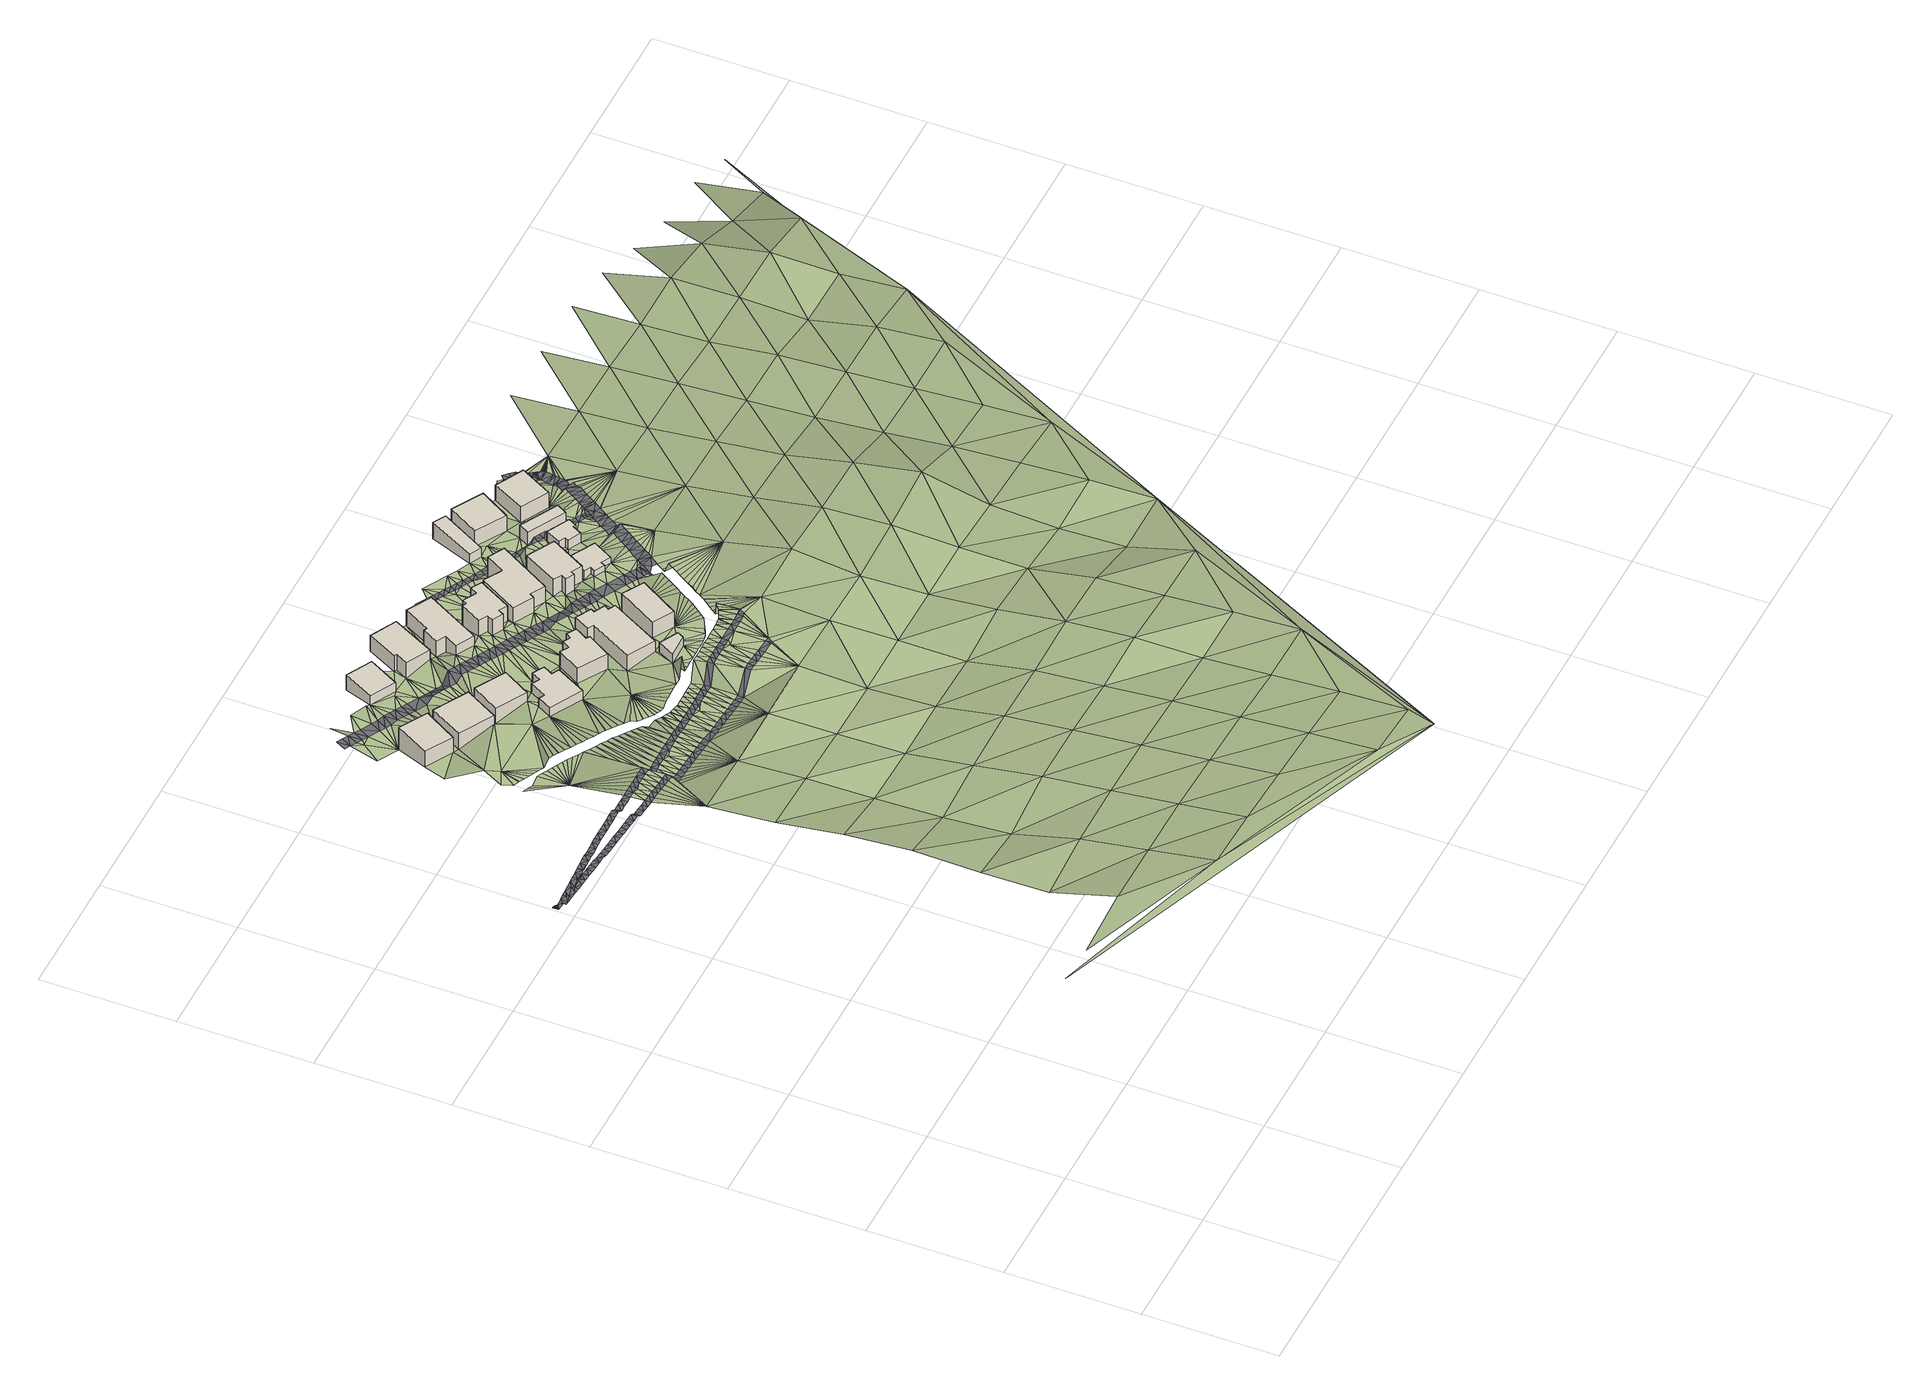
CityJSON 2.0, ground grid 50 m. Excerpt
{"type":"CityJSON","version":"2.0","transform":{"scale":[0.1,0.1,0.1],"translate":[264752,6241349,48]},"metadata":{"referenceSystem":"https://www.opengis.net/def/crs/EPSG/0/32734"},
"CityObjects":{
"building1":{"type":"Building","geometry":[{"type":"MultiSurface","lod":"1","boundaries":[[[0,1,2,3]],[[1,4,5,2]],[[4,6,7,5]],[[6,0,3,7]],[[3,2,5,7]]]}]},
"building2":{"type":"Building","geometry":[{"type":"MultiSurface","lod":"1","boundaries":[[[8,9,10,11]],[[9,12,13,10]],[[12,14,15,13]],[[14,8,11,15]],[[11,10,13,15]]]}]},
"building3":{"type":"Building","geometry":[{"type":"MultiSurface","lod":"1","boundaries":[[[16,17,18,19]],[[17,20,21,18]],[[20,22,23,21]],[[22,16,19,23]],[[19,18,21,23]]]}]},
"building4":{"type":"Building","geometry":[{"type":"MultiSurface","lod":"1","boundaries":[[[24,25,26,27]],[[25,28,29,26]],[[28,30,31,29]],[[30,32,33,31]],[[32,34,35,33]],[[34,36,37,35]],[[36,38,39,37]],[[38,40,41,39]],[[40,42,43,41]],[[42,24,27,43]],[[27,26,29,31,33,35,37,39,41,43]]]}]},
"building5":{"type":"Building","geometry":[{"type":"MultiSurface","lod":"1","boundaries":[[[44,45,46,47]],[[45,48,49,46]],[[48,50,51,49]],[[50,44,47,51]],[[47,46,49,51]]]}]},
"building6":{"type":"Building","geometry":[{"type":"MultiSurface","lod":"1","boundaries":[[[52,53,54,55]],[[53,56,57,54]],[[56,58,59,57]],[[58,60,61,59]],[[60,62,63,61]],[[62,64,65,63]],[[64,66,67,65]],[[66,68,69,67]],[[68,70,71,69]],[[70,52,55,71]],[[55,54,57,59,61,63,65,67,69,71]]]}]},
"building7":{"type":"Building","geometry":[{"type":"MultiSurface","lod":"1","boundaries":[[[72,73,74,75]],[[73,76,77,74]],[[76,78,79,77]],[[78,80,81,79]],[[80,82,83,81]],[[82,72,75,83]],[[75,74,77,79,81,83]]]}]},
"building8":{"type":"Building","geometry":[{"type":"MultiSurface","lod":"1","boundaries":[[[84,85,86,87]],[[85,88,89,86]],[[88,90,91,89]],[[90,84,87,91]],[[87,86,89,91]]]}]},
"building9":{"type":"Building","geometry":[{"type":"MultiSurface","lod":"1","boundaries":[[[92,93,94,95]],[[93,96,97,94]],[[96,98,99,97]],[[98,100,101,99]],[[100,102,103,101]],[[102,104,105,103]],[[104,106,107,105]],[[106,108,109,107]],[[108,110,111,109]],[[110,92,95,111]],[[95,94,97,99,101,103,105,107,109,111]]]}]},
"building10":{"type":"Building","geometry":[{"type":"MultiSurface","lod":"1","boundaries":[[[112,113,114,115]],[[113,116,117,114]],[[116,118,119,117]],[[118,120,121,119]],[[120,122,123,121]],[[122,124,125,123]],[[124,126,127,125]],[[126,112,115,127]],[[115,114,117,119,121,123,125,127]]]}]},
"building11":{"type":"Building","geometry":[{"type":"MultiSurface","lod":"1","boundaries":[[[128,129,130,131]],[[129,132,133,130]],[[132,134,135,133]],[[134,136,137,135]],[[136,138,139,137]],[[138,140,141,139]],[[140,142,143,141]],[[142,144,145,143]],[[144,146,147,145]],[[146,148,149,147]],[[148,150,151,149]],[[150,128,131,151]],[[131,130,133,135,137,139,141,143,145,147,149,151]]]}]},
"building12":{"type":"Building","geometry":[{"type":"MultiSurface","lod":"1","boundaries":[[[152,153,154,155]],[[153,156,157,154]],[[156,158,159,157]],[[158,152,155,159]],[[155,154,157,159]]]}]},
"building13":{"type":"Building","geometry":[{"type":"MultiSurface","lod":"1","boundaries":[[[160,161,162,163]],[[161,164,165,162]],[[164,166,167,165]],[[166,168,169,167]],[[168,170,171,169]],[[170,172,173,171]],[[172,174,175,173]],[[174,160,163,175]],[[163,162,165,167,169,171,173,175]]]}]},
"building14":{"type":"Building","geometry":[{"type":"MultiSurface","lod":"1","boundaries":[[[176,177,178,179]],[[177,180,181,178]],[[180,182,183,181]],[[182,184,185,183]],[[184,186,187,185]],[[186,188,189,187]],[[188,190,191,189]],[[190,176,179,191]],[[179,178,181,183,185,187,189,191]]]}]},
"building15":{"type":"Building","geometry":[{"type":"MultiSurface","lod":"1","boundaries":[[[192,193,194,195]],[[193,196,197,194]],[[196,198,199,197]],[[198,200,201,199]],[[200,202,203,201]],[[202,204,205,203]],[[204,206,207,205]],[[206,192,195,207]],[[195,194,197,199,201,203,205,207]]]}]},
"building16":{"type":"Building","geometry":[{"type":"MultiSurface","lod":"1","boundaries":[[[208,209,210,211]],[[209,212,213,210]],[[212,214,215,213]],[[214,208,211,215]],[[211,210,213,215]]]}]},
"building17":{"type":"Building","geometry":[{"type":"MultiSurface","lod":"1","boundaries":[[[216,217,218,219]],[[217,220,221,218]],[[220,222,223,221]],[[222,224,225,223]],[[224,226,227,225]],[[226,228,229,227]],[[228,230,231,229]],[[230,216,219,231]],[[219,218,221,223,225,227,229,231]]]}]},
"building18":{"type":"Building","geometry":[{"type":"MultiSurface","lod":"1","boundaries":[[[232,233,234,235]],[[233,236,237,234]],[[236,238,239,237]],[[238,232,235,239]],[[235,234,237,239]]]}]},
"building19":{"type":"Building","geometry":[{"type":"MultiSurface","lod":"1","boundaries":[[[240,241,242,243]],[[241,244,245,242]],[[244,246,247,245]],[[246,240,243,247]],[[243,242,245,247]]]}]},
"building20":{"type":"Building","geometry":[{"type":"MultiSurface","lod":"1","boundaries":[[[248,249,250,251]],[[249,252,253,250]],[[252,254,255,253]],[[254,248,251,255]],[[251,250,253,255]]]}]},
"terrain1":{"type":"TINRelief","geometry":[{"type":"CompositeSurface","lod":"1","boundaries":[[[256,257,258]],[[259,256,260]],[[260,256,258]],[[261,262,259]],[[261,259,260]],[[263,258,264]],[[265,262,266]],[[260,258,267]],[[266,262,261]],[[268,269,265]],[[270,261,260]],[[268,265,266]],[[267,270,260]],[[271,272,269]],[[266,261,273]],[[271,269,268]],[[274,275,276]],[[270,273,261]],[[275,277,276]],[[278,275,272]],[[258,279,267]],[[280,281,282]],[[280,282,283]],[[284,277,275]],[[283,285,280]],[[286,268,266]],[[283,287,285]],[[284,275,288]],[[278,272,271]],[[280,285,289]],[[290,288,275]],[[285,287,291]],[[292,293,294]],[[270,267,295]],[[285,291,289]],[[287,296,291]],[[273,286,266]],[[275,297,290]],[[292,298,293]],[[275,299,297]],[[291,296,300]],[[301,299,275]],[[300,296,302]],[[303,293,298]],[[303,304,293]],[[302,305,300]],[[306,271,268]],[[305,302,307]],[[308,275,278]],[[275,308,301]],[[309,293,310]],[[311,293,304]],[[310,293,312]],[[313,305,307]],[[307,314,313]],[[315,273,270]],[[312,293,316]],[[293,311,317]],[[286,306,268]],[[318,316,293]],[[319,320,321]],[[314,322,313]],[[314,323,322]],[[293,324,318]],[[325,319,321]],[[319,325,326]],[[315,270,295]],[[327,324,293]],[[319,326,328]],[[320,319,329]],[[279,295,267]],[[330,327,293]],[[323,331,322]],[[332,278,271]],[[323,333,331]],[[319,328,334]],[[308,335,301]],[[330,293,336]],[[337,293,317]],[[334,338,319]],[[339,335,308]],[[336,293,340]],[[338,341,319]],[[333,342,331]],[[342,333,343]],[[286,273,344]],[[345,340,293]],[[317,346,337]],[[279,258,263]],[[319,341,347]],[[306,332,271]],[[348,339,308]],[[349,345,293]],[[329,6,350]],[[342,343,351]],[[352,351,343]],[[353,348,308]],[[337,349,293]],[[6,4,350]],[[354,346,355]],[[344,273,315]],[[356,353,308]],[[352,357,351]],[[357,352,358]],[[278,359,308]],[[360,355,361]],[[356,308,362]],[[346,363,337]],[[319,14,329]],[[329,12,6]],[[357,358,364]],[[354,363,346]],[[364,358,365]],[[362,308,366]],[[367,306,286]],[[368,369,361]],[[332,359,278]],[[370,319,347]],[[371,357,364]],[[364,365,372]],[[373,366,308]],[[360,354,355]],[[374,368,375]],[[376,371,364]],[[376,364,372]],[[370,347,377]],[[315,295,378]],[[379,373,308]],[[380,381,382]],[[369,360,361]],[[380,382,383]],[[14,12,329]],[[367,286,344]],[[377,384,370]],[[372,385,376]],[[379,308,386]],[[372,387,385]],[[388,389,375]],[[390,370,384]],[[374,369,368]],[[370,390,391]],[[392,381,380]],[[370,391,393]],[[378,295,279]],[[388,394,395]],[[396,385,387]],[[396,387,397]],[[375,389,374]],[[398,370,393]],[[399,392,380]],[[9,6,12]],[[380,383,400]],[[401,332,306]],[[319,370,14]],[[386,308,402]],[[359,402,308]],[[380,400,399]],[[395,389,388]],[[394,403,404]],[[396,397,405]],[[397,406,405]],[[383,407,400]],[[398,408,40]],[[409,344,315]],[[0,6,9]],[[394,404,395]],[[401,306,367]],[[40,408,410]],[[411,412,403]],[[407,383,413]],[[406,414,405]],[[406,415,414]],[[416,40,410]],[[0,417,383]],[[403,412,404]],[[418,419,420]],[[417,413,383]],[[40,416,421]],[[411,422,423]],[[378,409,315]],[[398,40,370]],[[411,423,412]],[[40,421,424]],[[425,414,415]],[[426,359,332]],[[415,427,425]],[[428,419,429]],[[430,386,402]],[[431,432,422]],[[422,433,423]],[[14,370,20]],[[417,0,434]],[[432,433,422]],[[435,428,429]],[[436,0,9]],[[437,425,427]],[[367,344,438]],[[439,430,402]],[[431,440,441]],[[434,0,442]],[[332,401,426]],[[432,431,441]],[[443,42,424]],[[444,427,445]],[[0,436,442]],[[437,427,444]],[[402,446,439]],[[42,443,447]],[[440,448,449]],[[20,8,14]],[[42,447,450]],[[441,440,451]],[[451,440,449]],[[452,378,279]],[[453,454,435]],[[455,436,9]],[[428,435,454]],[[456,42,450]],[[446,402,457]],[[22,20,370]],[[344,409,438]],[[370,40,38]],[[42,40,424]],[[458,445,459]],[[449,448,460]],[[458,444,445]],[[461,44,453]],[[462,42,456]],[[463,448,464]],[[463,460,448]],[[359,465,402]],[[402,466,457]],[[455,9,467]],[[9,8,467]],[[468,44,461]],[[454,453,44]],[[38,22,370]],[[469,462,470]],[[471,463,464]],[[471,464,472]],[[473,459,474]],[[473,458,459]],[[20,17,8]],[[452,279,263]],[[475,466,402]],[[468,476,44]],[[464,477,472]],[[477,464,478]],[[470,479,469]],[[401,367,480]],[[474,481,473]],[[482,469,479]],[[483,475,402]],[[458,473,484]],[[465,359,426]],[[469,482,485]],[[477,478,486]],[[469,485,487]],[[486,478,488]],[[38,36,22]],[[44,476,489]],[[490,489,476]],[[483,402,491]],[[484,473,492]],[[487,493,469]],[[494,486,488]],[[462,469,42]],[[378,495,409]],[[8,496,467]],[[488,497,494]],[[481,498,473]],[[499,469,493]],[[500,489,490]],[[438,480,367]],[[497,488,501]],[[481,502,498]],[[503,491,402]],[[8,504,496]],[[469,499,505]],[[473,498,492]],[[506,501,488]],[[34,22,36]],[[8,17,507]],[[469,505,508]],[[489,45,44]],[[500,509,489]],[[8,510,504]],[[508,511,469]],[[501,506,512]],[[495,378,452]],[[513,502,514]],[[8,507,510]],[[502,513,498]],[[512,506,515]],[[511,516,469]],[[489,509,45]],[[16,22,34]],[[401,517,426]],[[503,402,518]],[[518,402,465]],[[507,17,519]],[[516,520,469]],[[512,515,521]],[[514,522,523]],[[513,514,523]],[[524,521,515]],[[17,525,519]],[[469,520,526]],[[82,509,527]],[[509,82,45]],[[17,16,528]],[[529,438,409]],[[32,30,34]],[[528,525,17]],[[524,530,521]],[[480,517,401]],[[16,34,30]],[[531,522,532]],[[82,527,533]],[[523,522,531]],[[469,526,534]],[[530,524,535]],[[42,64,24]],[[533,536,82]],[[66,42,469]],[[537,530,535]],[[529,409,495]],[[532,538,531]],[[539,537,535]],[[45,82,78]],[[532,540,538]],[[108,469,534]],[[42,66,64]],[[503,518,541]],[[528,16,542]],[[465,426,543]],[[48,45,78]],[[28,25,24]],[[64,544,24]],[[539,545,537]],[[72,536,546]],[[16,547,542]],[[545,539,548]],[[536,72,82]],[[540,549,538]],[[550,541,518]],[[551,16,30]],[[552,72,546]],[[553,547,16]],[[108,66,469]],[[62,544,64]],[[554,480,438]],[[80,78,82]],[[548,555,545]],[[534,556,85]],[[544,62,24]],[[62,28,24]],[[517,543,426]],[[540,557,558]],[[553,16,559]],[[558,549,540]],[[560,550,518]],[[561,555,548]],[[552,562,122]],[[563,30,28]],[[85,108,534]],[[85,556,564]],[[559,16,565]],[[566,126,562]],[[518,567,560]],[[561,568,555]],[[452,263,569]],[[557,570,571]],[[565,16,551]],[[572,126,566]],[[552,122,72]],[[529,554,438]],[[558,557,571]],[[564,573,85]],[[568,561,574]],[[122,562,126]],[[567,518,575]],[[576,126,572]],[[563,551,30]],[[85,573,577]],[[568,574,578]],[[579,570,580]],[[28,62,581]],[[578,574,582]],[[570,579,571]],[[85,577,583]],[[584,575,518]],[[62,60,58]],[[563,28,585]],[[108,85,110]],[[580,586,579]],[[112,126,576]],[[518,465,587]],[[124,122,126]],[[588,578,582]],[[517,480,589]],[[590,112,576]],[[452,569,495]],[[579,591,571]],[[72,122,120]],[[592,85,583]],[[543,593,465]],[[28,581,585]],[[594,588,582]],[[108,106,66]],[[595,584,518]],[[596,112,590]],[[62,58,581]],[[597,591,579]],[[586,598,579]],[[599,588,594]],[[600,112,596]],[[85,84,110]],[[88,85,592]],[[594,601,599]],[[554,589,480]],[[53,58,56]],[[68,66,106]],[[72,120,73]],[[602,597,579]],[[601,603,599]],[[598,602,579]],[[112,600,142]],[[529,495,569]],[[600,604,142]],[[605,88,592]],[[606,581,58]],[[465,593,587]],[[84,607,110]],[[518,587,595]],[[104,70,68]],[[58,53,608]],[[609,603,601]],[[146,604,610]],[[608,606,58]],[[598,611,602]],[[612,88,605]],[[70,104,52]],[[609,601,613]],[[614,543,517]],[[142,604,146]],[[104,68,106]],[[607,84,90]],[[610,615,146]],[[116,120,118]],[[607,156,110]],[[612,616,88]],[[611,617,602]],[[52,102,53]],[[608,53,618]],[[140,112,142]],[[609,613,619]],[[52,104,102]],[[73,120,116]],[[144,142,146]],[[616,620,88]],[[620,90,88]],[[587,611,595]],[[146,615,148]],[[554,529,569]],[[621,148,615]],[[619,613,622]],[[618,53,623]],[[611,624,617]],[[613,625,622]],[[589,614,517]],[[53,102,626]],[[148,621,627]],[[623,53,626]],[[628,90,620]],[[629,622,625]],[[92,110,156]],[[624,611,630]],[[158,607,90]],[[607,158,156]],[[629,625,631]],[[90,628,632]],[[631,625,633]],[[630,611,634]],[[625,635,633]],[[148,627,160]],[[113,112,140]],[[636,160,627]],[[633,635,637]],[[638,637,635]],[[632,628,639]],[[158,90,632]],[[640,638,635]],[[641,160,636]],[[642,593,543]],[[643,626,102]],[[150,148,128]],[[128,148,160]],[[635,644,640]],[[102,645,643]],[[140,138,136]],[[611,646,634]],[[647,648,632]],[[649,640,644]],[[102,100,645]],[[632,648,158]],[[646,611,587]],[[649,644,650]],[[651,650,644]],[[554,652,589]],[[98,96,100]],[[644,653,651]],[[161,160,641]],[[641,654,161]],[[655,158,648]],[[614,642,543]],[[113,140,136]],[[651,653,656]],[[153,92,156]],[[657,116,113]],[[656,653,658]],[[659,158,655]],[[656,658,660]],[[654,661,161]],[[96,93,92]],[[658,662,660]],[[645,100,663]],[[158,659,664]],[[661,665,161]],[[666,662,658]],[[667,666,658]],[[646,668,634]],[[569,652,554]],[[100,96,669]],[[174,128,160]],[[664,670,158]],[[100,671,663]],[[658,672,667]],[[132,113,136]],[[92,153,96]],[[646,658,668]],[[113,673,657]],[[132,136,134]],[[158,670,674]],[[669,671,100]],[[673,113,675]],[[658,646,672]],[[674,676,158]],[[161,665,166]],[[677,675,113]],[[678,166,665]],[[679,669,96]],[[96,153,680]],[[676,681,158]],[[113,132,682]],[[587,593,683]],[[128,174,129]],[[646,684,672]],[[614,589,685]],[[166,164,161]],[[682,677,113]],[[96,680,679]],[[642,686,593]],[[681,687,158]],[[678,688,166]],[[689,684,646]],[[687,152,158]],[[690,689,646]],[[691,682,132]],[[692,690,646]],[[129,693,132]],[[680,153,694]],[[652,685,589]],[[692,646,695]],[[696,180,688]],[[693,691,132]],[[688,176,166]],[[693,129,174]],[[697,180,696]],[[587,683,646]],[[698,699,700]],[[176,688,180]],[[153,152,701]],[[153,701,694]],[[593,686,683]],[[702,691,693]],[[698,703,699]],[[152,687,704]],[[182,697,705]],[[706,693,174]],[[693,707,702]],[[703,708,699]],[[180,697,182]],[[709,152,704]],[[176,180,177]],[[705,710,182]],[[569,263,711]],[[707,693,706]],[[712,713,714]],[[174,715,706]],[[709,716,152]],[[717,182,710]],[[176,190,166]],[[714,713,718]],[[152,719,701]],[[720,715,174]],[[614,721,642]],[[174,172,170]],[[152,716,722]],[[708,723,699]],[[685,724,614]],[[725,723,708]],[[695,646,726]],[[720,174,170]],[[152,722,727]],[[728,719,152]],[[186,182,717]],[[729,723,725]],[[182,186,184]],[[727,730,152]],[[728,152,730]],[[200,717,731]],[[732,723,729]],[[200,186,717]],[[168,166,190]],[[721,686,642]],[[170,733,720]],[[652,569,734]],[[735,723,732]],[[736,712,695]],[[737,735,732]],[[186,200,196]],[[646,683,726]],[[614,724,721]],[[202,200,731]],[[738,733,170]],[[727,739,730]],[[740,202,731]],[[196,200,198]],[[736,713,712]],[[737,741,735]],[[170,742,738]],[[739,743,730]],[[186,196,193]],[[713,736,718]],[[743,739,744]],[[745,202,740]],[[170,168,742]],[[735,741,208]],[[746,743,744]],[[747,718,736]],[[208,741,748]],[[749,746,744]],[[749,750,746]],[[734,685,652]],[[751,750,749]],[[742,168,752]],[[748,753,208]],[[747,736,754]],[[202,745,206]],[[745,755,206]],[[190,756,168]],[[193,188,186]],[[202,206,204]],[[752,168,757]],[[754,736,758]],[[736,695,726]],[[168,756,757]],[[209,208,753]],[[756,190,759]],[[758,736,760]],[[761,762,755]],[[753,763,209]],[[764,761,765]],[[206,755,762]],[[190,766,759]],[[736,767,760]],[[763,768,209]],[[769,764,765]],[[762,761,764]],[[188,770,190]],[[771,683,686]],[[770,766,190]],[[685,734,724]],[[767,736,772]],[[686,721,773]],[[774,206,762]],[[775,772,736]],[[224,188,193]],[[768,776,209]],[[776,768,777]],[[736,778,775]],[[774,779,206]],[[193,192,224]],[[780,776,777]],[[220,188,224]],[[781,192,206]],[[779,781,206]],[[782,770,188]],[[736,783,778]],[[209,776,236]],[[776,780,784]],[[217,188,220]],[[782,188,785]],[[222,220,224]],[[686,773,771]],[[217,785,188]],[[192,226,224]],[[236,212,209]],[[192,781,786]],[[726,683,787]],[[244,784,788]],[[244,776,784]],[[246,788,789]],[[721,724,790]],[[791,783,792]],[[192,786,793]],[[246,789,794]],[[246,244,788]],[[236,776,238]],[[217,795,785]],[[792,796,791]],[[792,783,736]],[[794,797,246]],[[798,192,793]],[[226,192,799]],[[795,217,800]],[[796,792,801]],[[244,238,776]],[[724,734,790]],[[797,802,246]],[[798,799,192]],[[800,217,803]],[[804,801,792]],[[569,711,734]],[[226,230,228]],[[216,803,217]],[[792,805,804]],[[787,683,771]],[[806,230,226]],[[240,246,802]],[[799,806,226]],[[807,805,792]],[[808,736,726]],[[803,216,809]],[[810,773,721]],[[244,252,238]],[[792,811,807]],[[216,812,809]],[[813,216,230]],[[802,814,240]],[[230,806,815]],[[811,792,816]],[[812,216,813]],[[817,240,814]],[[230,818,813]],[[818,230,815]],[[816,792,819]],[[721,790,810]],[[252,244,241]],[[820,240,817]],[[821,819,792]],[[820,822,240]],[[232,238,252]],[[818,815,823]],[[808,726,787]],[[241,240,822]],[[818,823,824]],[[822,825,241]],[[824,823,826]],[[827,792,736]],[[828,824,826]],[[826,829,828]],[[829,830,828]],[[241,254,252]],[[825,831,832]],[[773,833,771]],[[825,834,241]],[[249,232,252]],[[835,836,831]],[[810,837,773]],[[838,835,839]],[[838,836,835]],[[836,832,831]],[[821,792,827]],[[832,834,825]],[[790,734,711]],[[241,840,254]],[[827,736,808]],[[840,241,834]],[[821,827,841]],[[841,827,842]],[[773,837,833]],[[843,254,840]],[[827,844,842]],[[845,787,771]],[[843,846,254]],[[711,810,790]],[[847,254,846]],[[254,847,848]],[[844,849,850]],[[851,254,848]],[[852,850,849]],[[248,254,853]],[[853,254,851]],[[854,852,849]],[[249,248,855]],[[856,249,855]],[[857,854,849]],[[845,771,833]],[[858,857,849]],[[844,827,849]],[[787,859,808]],[[858,849,860]],[[861,837,810]],[[851,862,853]],[[248,863,855]],[[864,860,849]],[[853,865,248]],[[865,866,248]],[[248,867,863]],[[248,866,868]],[[849,869,864]],[[248,870,867]],[[871,248,868]],[[248,871,872]],[[873,870,248]],[[874,248,872]],[[248,874,873]],[[875,869,849]],[[810,711,861]],[[875,849,876]],[[872,877,874]],[[878,877,879]],[[878,874,877]],[[879,880,878]],[[880,881,878]],[[882,876,849]],[[859,787,845]],[[849,883,882]],[[883,849,884]],[[849,885,884]],[[885,849,886]],[[887,888,889]],[[808,890,827]],[[889,891,887]],[[892,893,887]],[[893,894,895]],[[887,891,896]],[[892,887,896]],[[897,893,892]],[[897,894,893]],[[898,886,899]],[[900,898,899]],[[901,899,902]],[[903,899,901]],[[899,903,904]],[[833,837,905]],[[895,899,904]],[[899,906,900]],[[899,886,849]],[[894,899,895]],[[906,899,907]],[[837,861,908]],[[909,899,894]],[[909,910,899]],[[911,907,899]],[[910,912,899]],[[911,899,913]],[[912,914,899]],[[915,913,899]],[[914,916,899]],[[917,915,899]],[[918,917,899]],[[919,899,916]],[[919,918,899]],[[890,808,859]],[[827,920,849]],[[837,908,905]],[[845,833,921]],[[920,827,890]],[[922,899,849]],[[711,923,861]],[[921,833,905]],[[924,859,845]],[[908,861,923]],[[922,849,920]],[[711,263,925]],[[924,845,921]],[[859,926,890]],[[923,905,908]],[[927,899,922]],[[926,859,924]],[[928,920,890]],[[929,921,905]],[[930,905,923]],[[928,890,926]],[[922,920,931]],[[929,905,930]],[[924,921,932]],[[931,920,928]],[[921,929,932]],[[926,924,933]],[[711,934,923]],[[935,922,931]],[[923,936,930]],[[933,924,932]],[[926,937,928]],[[936,929,930]],[[937,926,933]],[[938,931,928]],[[939,932,929]],[[938,928,937]],[[939,929,936]],[[940,933,932]],[[923,934,936]],[[941,931,938]],[[940,932,939]],[[933,942,937]],[[942,933,940]],[[263,943,925]],[[944,938,937]],[[936,934,939]],[[944,937,942]],[[711,925,934]],[[939,945,940]],[[946,938,944]],[[934,945,939]],[[947,942,940]],[[945,947,940]],[[944,942,948]],[[948,942,947]],[[945,934,949]],[[950,944,948]],[[945,949,947]],[[951,948,947]],[[949,951,947]],[[949,934,925]],[[952,948,951]],[[925,951,949]],[[953,951,925]]]}]},
"road1":{"type":"Road","geometry":[{"type":"MultiSurface","lod":"1","boundaries":[[[954,955,956]],[[957,958,959]],[[960,959,961]],[[958,957,956]],[[957,959,962]],[[957,963,956]],[[954,956,964]],[[960,961,965]],[[959,960,962]],[[966,967,968]],[[969,970,965]],[[969,967,971]],[[972,973,968]],[[974,975,976]],[[977,978,974]],[[979,978,977]],[[976,975,980]],[[972,979,981]],[[980,975,982]],[[977,974,976]],[[969,971,983]],[[967,984,971]],[[985,970,983]],[[986,960,970]],[[983,970,969]],[[973,972,981]],[[966,984,967]],[[966,968,973]],[[979,987,981]],[[979,977,987]],[[965,970,960]],[[986,970,988]],[[989,990,991]],[[989,954,990]],[[989,991,992]],[[989,993,994]],[[993,989,992]],[[989,994,995]],[[964,956,963]],[[964,996,954]],[[964,963,997]],[[990,954,996]],[[989,998,999]],[[989,999,1000]],[[1001,1002,989]],[[989,1000,1003]],[[989,1003,1001]],[[989,995,998]],[[373,387,366]],[[387,362,366]],[[362,372,356]],[[358,353,356]],[[397,373,379]],[[474,446,457]],[[439,446,445]],[[427,430,439]],[[406,379,386]],[[457,481,474]],[[430,427,386]],[[297,299,314]],[[314,299,301]],[[314,290,297]],[[290,307,288]],[[333,301,335]],[[348,343,339]],[[459,446,474]],[[446,459,445]],[[348,353,352]],[[439,445,427]],[[335,339,333]],[[415,386,427]],[[457,466,481]],[[540,503,541]],[[540,541,550]],[[502,475,483]],[[514,483,491]],[[522,491,503]],[[575,584,586]],[[586,567,575]],[[560,567,580]],[[560,557,550]],[[481,466,475]],[[598,584,595]],[[514,491,522]],[[532,503,540]],[[475,502,481]],[[483,514,502]],[[522,503,532]],[[584,598,586]],[[580,567,586]],[[560,570,557]],[[560,580,570]],[[540,550,557]],[[598,595,611]],[[1004,1005,1006]],[[1007,1008,1006]],[[1009,1010,1011]],[[982,1010,1012]],[[1009,1011,1005]],[[1013,1014,1015]],[[1016,1014,1017]],[[1018,1019,1020]],[[1016,1018,1020]],[[282,1015,274]],[[1019,1021,1007]],[[1006,1008,1004]],[[1004,1009,1005]],[[1010,1022,1012]],[[1022,1010,1009]],[[1021,1008,1007]],[[1023,1017,1014]],[[282,1013,1015]],[[1024,1021,1019]],[[1018,1016,1017]],[[1014,1013,1023]],[[1018,1024,1019]],[[274,283,282]],[[982,1012,980]],[[296,277,284]],[[287,276,277]],[[333,339,343]],[[343,348,352]],[[358,352,353]],[[323,301,333]],[[362,387,372]],[[397,379,406]],[[365,358,356]],[[372,365,356]],[[373,397,387]],[[386,415,406]],[[288,302,284]],[[288,307,302]],[[287,283,276]],[[277,296,287]],[[284,302,296]],[[307,290,314]],[[323,314,301]],[[276,283,274]]]}]},
"road2":{"type":"Road","geometry":[{"type":"MultiSurface","lod":"1","boundaries":[[[989,994,995]],[[993,994,989]],[[995,998,989]],[[991,992,989]],[[954,990,989]],[[996,990,954]],[[993,989,992]],[[954,964,996]],[[989,990,991]],[[962,960,1025]],[[986,988,1026]],[[1025,1027,962]],[[957,962,1028]],[[1029,1026,1030]],[[1031,1032,1033]],[[986,1025,960]],[[986,1026,1029]],[[1031,1034,1030]],[[997,964,963]],[[964,954,963]],[[1033,1035,1031]],[[962,1027,1028]],[[1028,997,963]],[[1028,963,957]],[[1035,1033,1036]],[[1037,1038,1039]],[[1040,1037,1041]],[[1038,1042,1043]],[[1044,1045,1046]],[[1042,1044,1043]],[[1036,1040,1041]],[[1046,1045,1047]],[[1000,989,999]],[[989,1000,1003]],[[989,1003,1001]],[[989,1001,1002]],[[1025,986,1048]],[[1031,1035,1034]],[[1030,1034,1029]],[[1048,986,1029]],[[1049,1036,1041]],[[1039,1038,1050]],[[1050,1038,1043]],[[1043,1044,1051]],[[1044,1052,1051]],[[1052,1044,1046]],[[1041,1037,1039]],[[1035,1036,1049]],[[1046,1047,1053]],[[998,999,989]],[[1047,1054,1053]],[[1055,1056,1057]],[[1058,1057,1056]],[[1059,1060,1061]],[[1061,1055,1062]],[[1062,1055,1057]],[[1063,1064,1065]],[[1059,1065,1066]],[[289,298,280]],[[294,281,280]],[[289,291,303]],[[1063,281,1064]],[[317,305,313]],[[304,300,305]],[[1056,1054,1058]],[[322,346,313]],[[331,346,322]],[[300,304,291]],[[361,342,351]],[[351,357,375]],[[388,371,376]],[[357,371,388]],[[342,361,331]],[[385,403,376]],[[1058,1054,1047]],[[431,405,414]],[[403,385,396]],[[448,425,437]],[[414,425,440]],[[396,405,422]],[[488,458,484]],[[515,492,498]],[[492,506,484]],[[458,478,444]],[[515,498,513]],[[539,523,531]],[[523,535,513]],[[582,558,571]],[[538,549,561]],[[538,548,531]],[[594,591,597]],[[597,602,601]],[[602,617,625]],[[624,630,635]],[[617,624,625]],[[591,582,571]],[[558,574,549]],[[448,437,444]],[[644,630,634]],[[1059,1067,1060]],[[1059,1066,1067]],[[1064,1066,1065]],[[294,1064,281]],[[1060,1055,1061]],[[298,292,280]],[[303,291,304]],[[305,317,311]],[[317,313,346]],[[311,304,305]],[[303,298,289]],[[331,361,355]],[[351,368,361]],[[351,375,368]],[[375,357,388]],[[331,355,346]],[[403,394,376]],[[411,396,422]],[[431,414,440]],[[448,440,425]],[[405,431,422]],[[396,411,403]],[[394,388,376]],[[280,292,294]],[[464,444,478]],[[488,484,506]],[[515,506,492]],[[515,513,524]],[[488,478,458]],[[531,548,539]],[[539,535,523]],[[549,574,561]],[[561,548,538]],[[558,582,574]],[[524,513,535]],[[448,444,464]],[[594,582,591]],[[601,594,597]],[[601,602,613]],[[624,635,625]],[[613,602,625]],[[668,653,644]],[[653,668,658]],[[644,635,630]],[[644,634,668]]]}]},
"road3":{"type":"Road","geometry":[{"type":"MultiSurface","lod":"1","boundaries":[[[381,1068,1069]],[[381,1070,1068]],[[392,418,381]],[[418,1070,381]],[[418,392,399]],[[418,399,419]],[[419,399,400]],[[400,429,419]],[[407,429,400]],[[407,435,429]],[[407,413,453]],[[435,407,453]],[[461,413,417]],[[453,413,461]],[[417,434,461]],[[461,434,468]],[[434,442,476]],[[434,476,468]],[[442,436,476]],[[490,476,436]],[[436,455,490]],[[455,500,490]],[[500,455,509]],[[509,455,467]],[[467,496,509]],[[496,527,509]],[[496,504,533]],[[533,527,496]],[[510,533,504]],[[536,533,510]],[[510,507,546]],[[536,510,546]],[[552,507,519]],[[546,507,552]],[[519,525,552]],[[525,562,552]],[[525,528,566]],[[525,566,562]],[[566,528,542]],[[566,542,572]],[[572,542,547]],[[547,576,572]],[[590,547,553]],[[547,590,576]],[[553,559,590]],[[590,559,596]],[[600,559,565]],[[600,596,559]],[[565,551,604]],[[600,565,604]],[[604,551,563]],[[563,610,604]],[[563,585,610]],[[610,585,615]],[[615,585,581]],[[615,581,621]],[[581,606,621]],[[606,627,621]],[[636,606,608]],[[606,636,627]],[[608,618,636]],[[636,618,641]],[[623,641,618]],[[623,654,641]],[[626,661,623]],[[661,654,623]],[[661,626,643]],[[661,643,665]],[[678,665,643]],[[643,645,678]],[[663,678,645]],[[663,688,678]],[[671,696,663]],[[688,663,696]],[[696,671,669]],[[696,669,697]],[[697,669,679]],[[679,705,697]],[[680,710,679]],[[679,710,705]],[[680,694,710]],[[717,710,694]],[[694,731,717]],[[701,731,694]],[[701,719,731]],[[740,731,719]],[[728,745,719]],[[719,745,740]],[[745,728,730]],[[755,745,730]],[[761,730,743]],[[730,761,755]],[[765,743,746]],[[746,750,765]],[[761,743,765]],[[765,750,769]],[[1071,769,750]]]}]},
"road4":{"type":"Road","geometry":[{"type":"MultiSurface","lod":"1","boundaries":[[[1072,1073,673]],[[673,675,1072]],[[675,677,1072]],[[677,700,1072]],[[682,700,677]],[[700,682,698]],[[682,703,698]],[[703,682,691]],[[691,708,703]],[[708,691,702]],[[708,702,725]],[[702,707,725]],[[725,707,729]],[[729,707,706]],[[729,706,732]],[[706,715,732]],[[720,732,715]],[[737,732,720]],[[737,720,741]],[[720,733,741]],[[738,741,733]],[[748,741,738]],[[742,748,738]],[[742,753,748]],[[742,763,753]],[[763,742,752]],[[752,757,763]],[[757,768,763]],[[756,768,757]],[[777,768,756]],[[756,780,777]],[[756,759,780]],[[759,784,780]],[[784,759,766]],[[766,770,784]],[[770,788,784]],[[788,770,789]],[[789,770,782]],[[782,794,789]],[[794,782,785]],[[795,794,785]],[[794,795,797]],[[797,795,802]],[[795,800,802]],[[802,800,814]],[[814,800,803]],[[803,809,814]],[[809,817,814]],[[817,809,820]],[[809,812,820]],[[820,812,822]],[[812,813,822]],[[813,818,822]],[[818,825,822]],[[831,825,818]],[[824,831,818]],[[831,824,828]],[[828,835,831]],[[830,835,828]],[[829,1074,830]],[[830,839,835]],[[839,830,1074]],[[1074,838,839]]]}]},
"road5":{"type":"Road","geometry":[{"type":"MultiSurface","lod":"1","boundaries":[[[1071,778,783]],[[769,783,764]],[[783,769,1071]],[[764,783,762]],[[779,774,796]],[[762,796,774]],[[791,796,762]],[[804,779,801]],[[801,779,796]],[[783,791,762]],[[779,804,781]],[[805,786,781]],[[793,786,807]],[[805,781,804]],[[793,807,798]],[[786,805,807]],[[798,807,811]],[[816,799,798]],[[816,798,811]],[[799,816,819]],[[806,819,815]],[[823,815,841]],[[799,819,806]],[[823,842,826]],[[842,829,826]],[[842,823,841]],[[841,815,821]],[[821,815,819]],[[842,844,1074]],[[1074,844,850]],[[850,852,1074]],[[1074,852,838]],[[836,852,854]],[[832,836,854]],[[834,832,854]],[[838,852,836]],[[858,840,834]],[[843,858,860]],[[858,843,840]],[[858,834,857]],[[834,854,857]],[[1074,829,842]],[[843,860,846]],[[847,846,864]],[[869,848,847]],[[869,875,848]],[[869,847,864]],[[860,864,846]],[[848,875,876]],[[851,876,862]],[[898,853,862]],[[848,876,851]],[[866,865,906]],[[853,900,865]],[[906,868,866]],[[862,882,886]],[[882,862,876]],[[883,884,885]],[[883,885,886]],[[853,898,900]],[[865,900,906]],[[862,886,898]],[[906,907,868]],[[907,911,915]],[[913,915,911]],[[915,868,907]],[[886,882,883]]]}]},
"road6":{"type":"Road","geometry":[{"type":"MultiSurface","lod":"1","boundaries":[[[863,1075,855]],[[1075,863,1076]],[[863,867,1077]],[[1076,863,1077]],[[870,1077,867]],[[881,872,871]],[[877,872,881]],[[879,877,881]],[[881,880,879]],[[873,895,870]],[[895,873,874]],[[888,881,871]],[[870,902,1077]],[[915,871,868]],[[893,874,878]],[[878,881,887]],[[870,904,902]],[[870,895,904]],[[895,874,893]],[[878,887,893]],[[881,888,887]],[[915,888,871]],[[902,903,901]],[[902,904,903]],[[888,891,889]],[[891,888,896]],[[888,892,896]],[[892,888,897]],[[897,888,894]],[[909,894,888]],[[888,910,909]],[[912,910,888]],[[915,912,888]],[[915,914,912]],[[915,916,914]],[[915,917,918]],[[915,919,916]],[[919,915,918]]]}]}
},
"vertices":[
[794,3164,367],[692,3223,331],[692,3223,432],[794,3164,432],[619,3097,363],[619,3097,432],[720,3038,363],[720,3038,432],
[939,3080,367],[811,3152,367],[811,3152,436],[939,3080,436],[741,3027,363],[741,3027,436],[869,2956,397],[869,2956,436],
[1076,3006,394],[964,3070,367],[964,3070,436],[1076,3006,436],[903,2965,367],[903,2965,436],[1015,2901,397],[1015,2901,436],
[1160,2850,394],[1133,2865,394],[1133,2865,435],[1160,2850,435],[1153,2901,394],[1153,2901,435],[1110,2924,394],[1110,2924,435],[1092,2889,394],[1092,2889,435],[1061,2906,394],[1061,2906,435],[1028,2844,397],[1028,2844,435],[1007,2856,397],[1007,2856,435],[978,2802,397],[978,2802,435],[1100,2738,394],[1100,2738,435],
[844,3394,338],[938,3344,338],[938,3344,379],[844,3394,379],[1000,3458,338],[1000,3458,379],[906,3508,311],[906,3508,379],
[1337,2866,413],[1302,2887,413],[1302,2887,463],[1337,2866,463],[1289,2867,394],[1289,2867,463],[1263,2882,394],[1263,2882,463],[1245,2853,394],[1245,2853,463],[1215,2871,394],[1215,2871,463],[1163,2785,394],[1163,2785,463],[1269,2722,394],[1269,2722,463],[1322,2810,413],[1322,2810,463],[1309,2818,413],[1309,2818,463],
[1100,3291,367],[1182,3450,367],[1182,3450,408],[1100,3291,408],[1083,3501,339],[1083,3501,408],[1025,3388,338],[1025,3388,408],[1035,3383,338],[1035,3383,408],[1011,3337,338],[1011,3337,408],
[1376,2582,434],[1342,2518,434],[1342,2518,475],[1376,2582,475],[1433,2521,434],[1433,2521,475],[1446,2546,434],[1446,2546,475],
[1476,2786,413],[1450,2800,413],[1450,2800,482],[1476,2786,482],[1460,2817,413],[1460,2817,482],[1419,2838,413],[1419,2838,482],[1426,2852,413],[1426,2852,482],[1368,2884,413],[1368,2884,482],[1335,2824,413],[1335,2824,482],[1358,2812,413],[1358,2812,482],[1269,2651,412],[1269,2651,482],[1371,2595,434],[1371,2595,482],
[1195,3172,394],[1309,3379,371],[1309,3379,436],[1195,3172,436],[1218,3429,367],[1218,3429,436],[1164,3331,367],[1164,3331,436],[1153,3337,367],[1153,3337,436],[1119,3276,367],[1119,3276,436],[1153,3258,367],[1153,3258,436],[1126,3210,394],[1126,3210,436],
[1345,3119,396],[1414,3243,371],[1414,3243,465],[1345,3119,465],[1375,3266,371],[1375,3266,465],[1359,3238,371],[1359,3238,465],[1309,3266,371],[1309,3266,465],[1299,3249,371],[1299,3249,465],[1286,3256,367],[1286,3256,465],[1242,3177,394],[1242,3177,465],[1274,3159,394],[1274,3159,465],[1262,3138,394],[1262,3138,465],[1302,3116,396],[1302,3116,465],[1313,3136,396],[1313,3136,465],
[1595,2735,417],[1517,2781,413],[1517,2781,503],[1595,2735,503],[1428,2632,434],[1428,2632,503],[1506,2586,434],[1506,2586,503],
[1344,3097,396],[1417,3056,396],[1417,3056,465],[1344,3097,465],[1427,3073,396],[1427,3073,465],[1481,3042,396],[1481,3042,465],[1596,3242,377],[1596,3242,465],[1535,3276,371],[1535,3276,465],[1494,3205,396],[1494,3205,465],[1428,3243,371],[1428,3243,465],
[1516,3030,396],[1547,3013,402],[1547,3013,471],[1516,3030,471],[1536,2993,396],[1536,2993,471],[1567,2976,402],[1567,2976,471],[1576,2990,402],[1576,2990,471],[1615,2969,402],[1615,2969,471],[1689,3102,402],[1689,3102,471],[1587,3158,402],[1587,3158,471],
[1763,2988,402],[1666,3041,402],[1666,3041,443],[1763,2988,443],[1624,2965,402],[1624,2965,443],[1648,2952,417],[1648,2952,443],[1638,2935,417],[1638,2935,443],[1677,2914,417],[1677,2914,443],[1685,2931,417],[1685,2931,443],[1720,2911,417],[1720,2911,443],
[1568,3356,377],[1613,3333,377],[1613,3333,418],[1568,3356,418],[1707,3504,345],[1707,3504,418],[1661,3530,345],[1661,3530,418],
[1833,3113,395],[1749,3156,402],[1749,3156,443],[1833,3113,443],[1721,3101,402],[1721,3101,443],[1746,3088,402],[1746,3088,443],[1739,3074,402],[1739,3074,443],[1787,3050,402],[1787,3050,443],[1807,3087,395],[1807,3087,443],[1817,3082,395],[1817,3082,443],
[1830,3423,370],[1718,3488,345],[1718,3488,446],[1830,3423,446],[1651,3373,377],[1651,3373,446],[1762,3308,377],[1762,3308,446],
[1866,3139,395],[1887,3178,395],[1887,3178,436],[1866,3139,436],[1747,3254,377],[1747,3254,436],[1726,3215,377],[1726,3215,436],
[1994,3350,370],[1890,3405,370],[1890,3405,439],[1994,3350,439],[1826,3285,370],[1826,3285,439],[1929,3230,370],[1929,3230,439],
[668,606,679],[418,606,649],[918,358,722],[668,854,603],[918,606,676],[918,854,632],[668,1102,599],[1889,2,647],[212,592,700],[668,1351,604],[918,1102,561],[1168,358,707],[918,1351,541],[668,1599,582],[1168,606,671],[918,1599,532],[668,1847,544],[1168,854,638],[628,2279,504],[668,2095,521],[652,2278,504],[676,2276,504],[918,1847,529],[1669,109,676],[648,2353,504],[624,2353,504],[629,2301,504],[653,2300,504],[700,2274,504],[668,2344,504],[1168,1102,607],[677,2298,504],[723,2272,504],[673,2353,504],[747,2270,504],[698,2353,504],[648,2375,504],[668,2592,427],[623,2375,504],[1418,358,685],[701,2296,504],[771,2269,504],[673,2375,504],[772,2269,504],[722,2353,504],[796,2267,441],[725,2294,504],[697,2375,504],[722,2375,504],[747,2354,504],[1168,1351,564],[749,2292,504],[918,2095,514],[609,2734,397],[628,2726,397],[747,2376,504],[646,2717,397],[771,2354,504],[773,2291,504],[1418,606,657],[665,2708,427],[771,2376,504],[684,2699,427],[668,2840,397],[609,2815,397],[624,2775,397],[796,2354,441],[798,2289,441],[703,2689,427],[645,2767,397],[647,2766,397],[722,2680,427],[666,2757,397],[650,2894,397],[741,2671,427],[821,2354,441],[1168,1599,523],[822,2287,441],[685,2747,397],[821,2265,441],[760,2661,427],[837,2616,426],[704,2738,397],[845,2264,441],[778,2652,427],[722,2729,397],[845,2354,441],[847,2286,441],[1418,854,631],[797,2640,426],[796,2376,441],[741,2719,397],[870,2262,441],[817,2628,426],[592,3012,363],[870,2355,441],[871,2284,441],[894,2261,441],[878,2592,426],[821,2376,441],[919,2259,441],[895,2355,441],[896,2283,441],[1168,1847,518],[898,2580,426],[845,2376,441],[943,2258,441],[857,2604,426],[918,2344,441],[920,2281,441],[968,2256,441],[1418,1102,604],[870,2377,441],[918,2568,426],[918,2840,397],[919,2355,441],[945,2280,441],[992,2254,441],[937,2557,426],[894,2377,441],[944,2355,441],[760,2710,427],[1669,358,660],[1017,2253,441],[668,3337,330],[643,3376,330],[613,3265,330],[692,3223,330],[779,2701,427],[969,2355,441],[1041,2251,441],[969,2278,441],[919,2377,441],[955,2543,426],[798,2691,426],[799,2690,426],[665,3364,330],[820,2678,426],[944,2377,441],[974,2530,426],[993,2356,441],[994,2276,441],[840,2666,426],[686,3353,330],[707,3341,330],[1418,1351,573],[1168,2095,516],[968,2377,441],[993,2516,426],[1018,2356,441],[1018,2275,441],[750,3317,330],[860,2654,426],[1669,606,639],[880,2642,426],[993,2378,441],[1012,2502,426],[771,3305,330],[1042,2356,441],[1043,2273,441],[900,2630,426],[792,3294,330],[686,3403,330],[707,3391,330],[717,3483,306],[920,2618,426],[1018,2378,441],[1030,2488,426],[940,2606,426],[1067,2356,434],[1418,1599,522],[1092,2270,434],[779,3435,330],[729,3379,330],[1090,2248,434],[1042,2378,441],[1068,2460,434],[1049,2474,412],[814,3282,338],[771,3356,330],[856,3258,338],[1092,2357,434],[1669,854,617],[1115,2247,434],[1067,2378,434],[1087,2446,434],[835,3270,338],[961,2594,426],[1116,2357,434],[1116,2269,434],[1139,2245,434],[962,2593,426],[1092,2379,434],[1091,2444,434],[981,2579,426],[1089,2445,434],[1919,109,647],[793,3344,330],[835,3405,338],[878,3246,338],[1000,2565,426],[1164,2243,434],[1141,2357,434],[1141,2267,434],[1106,2437,434],[814,3332,338],[1019,2551,426],[1121,2430,434],[1116,2379,434],[1418,1847,510],[1188,2242,434],[920,3223,338],[835,3320,338],[1168,2592,412],[1038,2537,426],[1123,2429,434],[1125,2429,434],[1168,2344,434],[1165,2265,434],[1213,2240,434],[856,3308,338],[1141,2425,434],[1141,2379,434],[1057,2523,412],[1669,1102,591],[1190,2264,434],[1075,2509,412],[1237,2239,434],[1166,2357,434],[1076,2509,412],[1158,2422,434],[1094,2495,412],[1165,2379,434],[918,3337,338],[878,3297,338],[1262,2237,434],[1190,2357,434],[1111,2483,412],[1160,2422,434],[1919,358,634],[941,3211,367],[1163,2421,434],[1215,2358,434],[1124,2477,412],[899,3285,338],[1186,2422,434],[1214,2262,434],[1286,2236,434],[963,3199,367],[1137,2471,412],[1190,2379,434],[1005,3175,367],[1151,2468,412],[942,3261,338],[984,3187,367],[1164,2465,434],[1209,2422,434],[1240,2358,434],[1239,2261,434],[1215,2380,434],[1185,2466,434],[1669,1351,565],[1418,2095,519],[1027,3164,367],[1208,2466,434],[1232,2423,434],[1263,2259,434],[1264,2358,434],[1239,2380,434],[1048,3152,394],[1231,2467,434],[963,3249,338],[1069,3140,394],[1919,606,616],[1255,2423,434],[1289,2358,434],[1288,2257,434],[984,3238,338],[1255,2467,434],[1264,2380,434],[1005,3226,338],[1278,2423,434],[1313,2358,519],[1289,2380,434],[1337,2254,519],[1335,2232,519],[1090,3128,394],[1669,1599,513],[1168,2840,394],[1302,2424,519],[1027,3214,338],[1112,3116,394],[1313,2380,519],[1338,2359,519],[1360,2231,519],[1197,3069,394],[1048,3202,394],[1133,3105,394],[1919,854,598],[1325,2424,519],[1278,2467,434],[1361,2253,519],[1363,2359,519],[1154,3093,394],[1384,2229,519],[1338,2381,519],[1069,3190,394],[1218,3057,394],[1301,2468,519],[1176,3081,394],[1091,3179,394],[1409,2228,519],[1348,2424,519],[2169,606,608],[1386,2251,519],[1387,2359,519],[1112,3167,394],[1324,2468,434],[1363,2381,519],[1433,2226,519],[1133,3155,394],[1347,2468,434],[1371,2425,519],[1418,2344,519],[1410,2250,519],[1261,3034,394],[1387,2381,519],[1370,2469,434],[1482,2223,519],[1239,3046,394],[1435,2248,519],[1669,2095,511],[1394,2425,519],[1919,1102,598],[1154,3143,394],[1412,2359,519],[1394,2469,434],[1669,1847,513],[1412,2381,519],[1488,2223,519],[1176,3131,394],[1437,2359,519],[1484,2245,519],[1417,2425,519],[1197,3119,394],[1436,2381,519],[1486,2360,519],[1441,2426,519],[1218,3108,394],[1417,2469,434],[1282,3022,394],[1418,2592,434],[1303,3010,396],[1464,2426,519],[1239,3096,394],[1501,2244,519],[1440,2470,434],[1486,2382,519],[1919,1351,574],[1261,3084,394],[1463,2470,434],[1511,2360,519],[1325,2998,396],[1487,2427,519],[1485,2471,434],[1282,3072,394],[1490,2427,519],[1346,2987,396],[1535,2360,519],[1510,2382,519],[1367,2975,396],[1303,3060,396],[1497,2472,434],[1503,2429,519],[1560,2360,523],[1516,2431,519],[1519,2479,434],[1518,2431,519],[1572,2361,523],[1535,2382,519],[1325,3049,396],[1520,2431,519],[1522,2432,519],[1507,2474,434],[1536,2438,519],[1346,3037,396],[1919,1599,536],[1388,2963,413],[1560,2382,523],[1431,2939,413],[1669,2344,523],[1531,2484,434],[1540,2491,434],[1551,2444,523],[1553,2445,523],[1555,2446,523],[2169,854,593],[1584,2383,523],[1367,3025,396],[1549,2498,471],[1556,2447,523],[1286,3433,367],[1586,2383,523],[1560,2512,471],[1567,2457,523],[1388,3013,396],[1579,2466,523],[1452,2928,413],[1572,2529,471],[1410,3001,396],[1581,2468,523],[1582,2470,471],[1584,2381,523],[1495,2904,413],[1584,2545,471],[1474,2916,413],[1595,2486,471],[1307,3421,371],[1596,2560,471],[1328,3409,371],[1608,2579,471],[1350,3398,371],[1452,2978,396],[1516,2892,413],[1537,2880,413],[1620,2598,471],[1371,3386,371],[1919,2095,500],[1607,2502,471],[2169,1102,575],[1919,1847,510],[1632,2618,471],[1474,2966,396],[1619,2518,471],[1632,2534,471],[1392,3374,371],[1633,2536,471],[1418,3337,371],[1559,2868,417],[1645,2556,471],[1495,2954,413],[1516,2942,413],[1382,3405,371],[1396,3451,371],[1361,3417,371],[1601,2845,417],[1414,3362,371],[1403,3393,371],[1644,2637,471],[1537,2931,413],[1456,3338,371],[1435,3350,371],[1424,3381,371],[1657,2657,471],[1559,2919,417],[2669,1351,491],[1657,2575,471],[1669,2592,471],[1669,2594,471],[1478,3326,371],[1669,2676,471],[1580,2907,417],[1682,2614,471],[1644,2821,417],[1499,3314,371],[2169,1599,507],[1681,2696,471],[1487,3401,371],[2169,1351,559],[1446,3369,371],[1919,2344,526],[1693,2715,471],[1665,2809,417],[1467,3357,371],[1686,2798,417],[1623,2883,417],[1488,3345,371],[1520,3302,371],[2419,1102,564],[1523,3380,371],[1919,2592,465],[1510,3333,371],[1542,3290,371],[1706,2735,417],[1665,2860,417],[1531,3321,371],[1563,3278,377],[1708,2786,417],[1718,2754,417],[1686,2848,417],[1721,2779,417],[1694,2633,471],[1552,3309,377],[1725,2765,417],[1729,2774,417],[1730,2773,417],[1584,3266,377],[1574,3297,377],[1706,2653,471],[1708,2836,417],[1627,3242,377],[1605,3254,377],[1718,2672,471],[1648,3230,377],[1731,2692,471],[1729,2824,417],[1770,2835,417],[1595,3285,377],[1762,2823,417],[1742,2817,417],[1669,3218,377],[1743,2711,471],[1616,3273,377],[1754,2811,417],[1691,3206,402],[2169,2095,516],[1755,2731,417],[2169,1847,509],[1783,2856,417],[1762,2742,417],[1669,3337,377],[1638,3261,377],[1779,2770,417],[1797,2877,422],[1659,3249,377],[1811,2897,422],[1712,3194,402],[1798,2799,422],[1680,3237,377],[1733,3182,402],[1824,2918,422],[2169,2344,501],[1701,3226,377],[1723,3214,377],[2419,1351,487],[1807,2811,422],[1919,2840,422],[1838,2939,422],[1744,3202,402],[1755,3170,402],[1820,2832,422],[1765,3190,402],[1852,2960,422],[1865,2981,395],[1776,3159,402],[1834,2853,422],[1787,3178,402],[1797,3147,395],[1847,2873,422],[1861,2894,422],[1879,3001,395],[1875,2915,422],[2169,2592,453],[1819,3135,395],[2419,1599,476],[1888,2936,422],[1840,3123,395],[1861,3111,395],[1808,3166,395],[1892,3022,395],[1902,2957,422],[1829,3154,395],[1882,3099,395],[1916,2977,395],[1851,3142,395],[1929,2998,395],[1872,3130,395],[1906,3043,395],[1904,3087,395],[1893,3118,395],[1914,3055,395],[2169,2840,410],[1916,3080,395],[1920,3065,395],[1926,3074,395],[1915,3106,395],[1956,3119,395],[2419,2095,543],[1967,3136,395],[1927,3099,395],[1950,3110,395],[2419,1847,489],[1945,3102,395],[1939,3093,395],[1978,3153,395],[1943,3019,395],[1951,3031,395],[1989,3171,395],[1970,3060,395],[2419,2344,492],[2000,3188,395],[2011,3205,395],[2022,3222,370],[2169,3089,385],[1970,3061,395],[2034,3239,370],[1987,3086,395],[2044,3266,358],[1993,3095,395],[1993,3420,370],[1977,3438,370],[2004,3112,395],[2015,3129,395],[2419,2592,432],[2026,3147,395],[2669,1599,482],[2042,3253,370],[2010,3402,370],[2037,3164,395],[2047,3283,358],[2049,3291,358],[2026,3384,370],[2052,3312,358],[2048,3181,385],[2041,3368,370],[2053,3318,358],[2054,3321,358],[2047,3355,358],[2053,3340,358],[2059,3198,385],[2070,3215,358],[2055,3323,358],[2055,3335,358],[2055,3325,358],[2056,3326,358],[2058,3328,358],[2082,3233,358],[2083,3235,358],[2084,3237,358],[2084,3239,358],[2085,3241,358],[2075,3343,358],[2078,3337,358],[2079,3336,358],[2419,2840,399],[2081,3336,358],[2085,3334,358],[2073,3349,358],[2089,3332,358],[2067,3363,358],[2083,3335,358],[2087,3333,358],[2088,3258,358],[2169,3337,358],[2091,3276,358],[2060,3380,358],[2059,3381,358],[2060,3379,358],[2061,3378,358],[2669,2095,446],[2092,3284,358],[2097,3311,358],[2669,1847,466],[2090,3331,358],[2092,3329,358],[2097,3313,358],[2093,3327,358],[2097,3315,358],[2094,3326,358],[2097,3317,358],[2095,3324,358],[2097,3318,358],[2097,3320,358],[2096,3322,358],[2419,3089,365],[2669,2344,415],[2419,3337,346],[2920,1847,435],[2669,2592,388],[3920,3337,58],[2669,2840,371],[2419,3585,324],[2669,3089,355],[2920,2344,401],[2920,2095,420],[2669,3337,336],[2920,2592,382],[2920,2840,365],[3420,2592,328],[2669,3585,312],[3170,2344,397],[2920,3089,328],[2920,3337,314],[3170,2592,372],[3170,2840,309],[2920,3585,302],[3170,3089,317],[4047,3533,25],[3170,3337,312],[3420,2840,304],[3170,3585,239],[3420,3089,308],[3420,3337,254],[3670,3089,251],[3420,3585,138],[3670,3337,142],[3670,3585,45],[3920,3585,9],
[39,2334,528],[38,2324,528],[52,2323,528],[77,2332,528],[76,2321,528],[100,2319,528],[125,2332,528],[124,2317,528],[121,2341,528],[75,2342,528],[51,2351,528],[148,2315,528],[221,2332,528],[196,2312,528],[220,2310,528],[172,2314,528],[162,2336,528],[187,2335,528],[244,2308,528],[223,2332,528],[316,2303,520],[340,2301,520],[317,2325,520],[293,2327,520],[292,2305,528],[268,2306,528],[341,2323,520],[245,2330,528],[364,2299,520],[173,2332,528],[197,2334,528],[171,2336,528],[168,2341,528],[269,2328,528],[170,2337,528],[5,2337,528],[23,2349,528],[23,2350,528],[22,2351,528],[20,2353,528],[18,2354,528],[17,2356,528],[38,2350,528],[74,2353,528],[15,2357,528],[13,2358,528],[11,2358,528],[7,2359,528],[4,2359,528],[9,2359,528],[437,2316,520],[436,2294,520],[460,2292,520],[484,2290,520],[461,2314,520],[413,2318,520],[388,2297,520],[412,2296,520],[365,2321,520],[605,2303,504],[580,2283,504],[604,2281,504],[556,2285,504],[557,2307,504],[533,2309,520],[508,2288,520],[532,2287,520],[485,2312,520],[389,2319,520],[581,2305,504],[509,2310,520],
[144,2357,528],[192,2338,528],[120,2356,528],[97,2354,528],[190,2360,528],[210,2340,528],[215,2341,528],[215,2340,528],[238,2341,528],[213,2362,528],[237,2363,528],[261,2343,528],[308,2346,520],[331,2348,520],[307,2368,520],[285,2344,528],[283,2366,528],[355,2349,520],[353,2371,520],[378,2351,520],[402,2351,520],[402,2373,520],[426,2351,520],[167,2359,528],[260,2365,528],[330,2369,520],[376,2373,520],[377,2373,520],[426,2373,520],[451,2373,520],[500,2374,520],[476,2373,520],[476,2351,520],[451,2351,520],[550,2352,504],[525,2374,520],[525,2352,520],[500,2352,520],[599,2352,504],[599,2374,504],[574,2352,504],[574,2374,504],[549,2374,504],
[644,3426,330],[622,3388,330],[665,3415,330],[1761,2781,417],
[1339,3429,371],[1318,3441,371],[1952,3073,395],
[2009,3435,370],[2026,3417,370],[2042,3399,370]
]}
